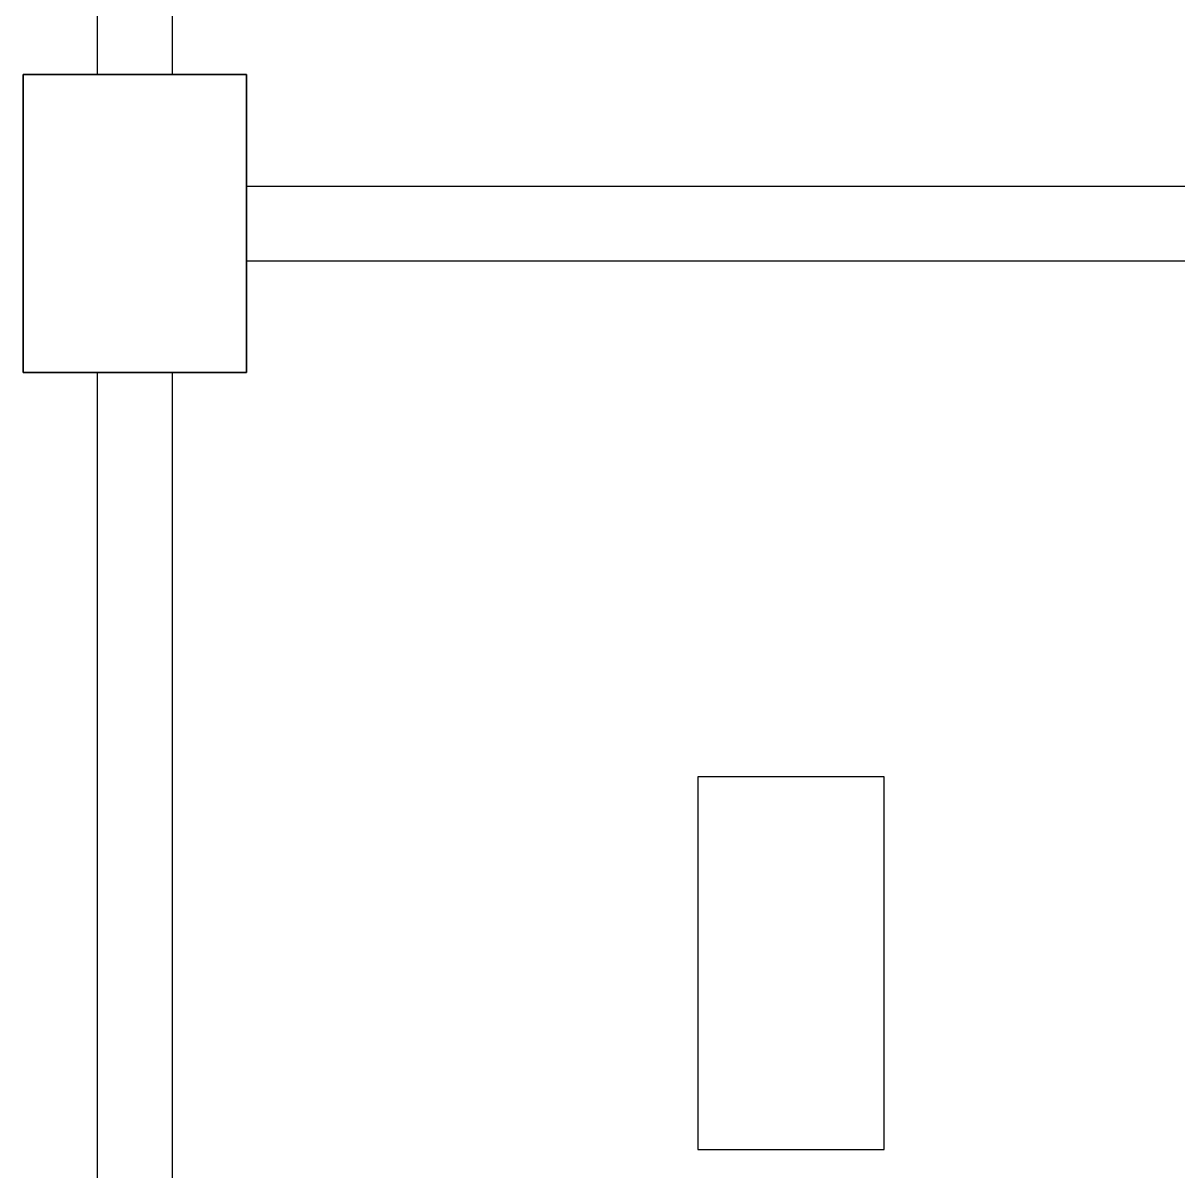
# Model space of a CAD drawing. Extents: x -19 to 297, y 0 to 420.
# Drawn here: x 224.67 to 232.42, y 332.91 to 340.61 of the extents above; entities that cross this region are included whole.
import ezdxf

# ---------------------------------------------------------------- set-up
doc = ezdxf.new("R2010")
doc.units = 0
doc.header["$MEASUREMENT"] = 0
doc.linetypes.add('K5LT_BASIC', pattern=[0])
doc.layers.add('Системный слой', color=7, linetype='Continuous')

# ---------------------------------------------------------------- blocks, each defined once
blk = doc.blocks.new('*U')
at = {"layer": 'Системный слой', "color": 5, "linetype": 'K5LT_BASIC'}
for p, q in [((226.1667, 340.2688), (224.6667, 340.2688)), ((224.6667, 340.2688), (224.6667, 338.2688)), ((226.1667, 340.2688), (224.6667, 340.2688)), ((224.6667, 340.2688), (224.6667, 338.2688)), ((226.1667, 338.2688), (226.1667, 340.2688)), ((226.1667, 338.2688), (226.1667, 340.2688)), ((224.6667, 338.2688), (226.1667, 338.2688)), ((224.6667, 338.2688), (226.1667, 338.2688)), ((230.4453, 335.5578), (229.1953, 335.5578)), ((229.1953, 335.5578), (229.1953, 333.0578)), ((230.4453, 333.0578), (230.4453, 335.5578)), ((229.1953, 333.0578), (230.4453, 333.0578))]:
    blk.add_line(p, q, dxfattribs=at)

msp = doc.modelspace()

# ---------------------------------------------------------------- linework, layer by layer
at = {"layer": 'Системный слой', "color": 5, "linetype": 'K5LT_BASIC'}
for p, q in [((225.1667, 340.2688), (225.1667, 345.7688)), ((225.6667, 345.7688), (225.6667, 340.2688)), ((224.6667, 340.2688), (226.1667, 340.2688)), ((224.6667, 340.2688), (224.6667, 338.2688)), ((224.6667, 338.2688), (224.6667, 340.2688)), ((224.6667, 340.2688), (226.1667, 340.2688)), ((224.6667, 340.2688), (226.1667, 340.2688)), ((224.6667, 340.2688), (224.6667, 338.2688)), ((224.6667, 338.2688), (224.6667, 340.2688)), ((224.6667, 340.2688), (226.1667, 340.2688)), ((224.6667, 340.2688), (226.1667, 340.2688)), ((224.6667, 340.2688), (224.6667, 338.2688)), ((224.6667, 338.2688), (224.6667, 340.2688)), ((224.6667, 340.2688), (226.1667, 340.2688)), ((226.1667, 340.2688), (225.1667, 340.2688)), ((226.1667, 340.2688), (225.1667, 340.2688)), ((226.1667, 340.2688), (225.1667, 340.2688)), ((226.1662, 339.769), (226.1667, 340.2688)), ((226.1662, 339.769), (226.1667, 340.2688)), ((226.1667, 340.2688), (226.1667, 338.2688)), ((226.1667, 338.2688), (226.1667, 340.2688)), ((226.1667, 338.2688), (226.1667, 340.2688)), ((226.1667, 340.2688), (226.1667, 338.2688)), ((226.1667, 338.2688), (226.1667, 340.2688)), ((226.1667, 340.2688), (226.1667, 338.2688)), ((226.1667, 338.2688), (226.1667, 340.2688)), ((226.1667, 338.2688), (226.1667, 340.2688)), ((226.1662, 339.519), (240.1662, 339.519)), ((226.1667, 339.5188), (226.1667, 338.7688)), ((226.1667, 339.5188), (226.1667, 338.7688)), ((226.1667, 339.5188), (226.1667, 338.7688)), ((226.1662, 339.019), (240.1662, 339.019)), ((226.1667, 338.2688), (224.6667, 338.2688)), ((224.6667, 338.2688), (226.1667, 338.2688)), ((226.1667, 338.2688), (224.6667, 338.2688)), ((224.6667, 338.2688), (226.1667, 338.2688)), ((226.1667, 338.2688), (224.6667, 338.2688)), ((224.6667, 338.2688), (226.1667, 338.2688)), ((225.1667, 332.7688), (225.1667, 338.2688)), ((225.6667, 338.2688), (225.6667, 332.7688))]:
    msp.add_line(p, q, dxfattribs=at)

# ---------------------------------------------------------------- block references
at = {"layer": 'Системный слой'}
msp.add_blockref('*U', (0, 0), dxfattribs=at)
msp.add_blockref('*U', (0, 0), dxfattribs=at)
msp.add_blockref('*U', (0, 0), dxfattribs=at)
msp.add_blockref('*U', (0, 0), dxfattribs=at)
msp.add_blockref('*U', (0, 0), dxfattribs=at)
msp.add_blockref('*U', (0, 0), dxfattribs=at)
msp.add_blockref('*U', (0, 0), dxfattribs=at)
msp.add_blockref('*U', (0, 0), dxfattribs=at)
msp.add_blockref('*U', (0, 0), dxfattribs=at)
msp.add_blockref('*U', (0, 0), dxfattribs=at)
msp.add_blockref('*U', (0, 0), dxfattribs=at)
msp.add_blockref('*U', (0, 0), dxfattribs=at)
msp.add_blockref('*U', (0, 0), dxfattribs=at)
msp.add_blockref('*U', (0, 0), dxfattribs=at)
msp.add_blockref('*U', (0, 0), dxfattribs=at)
msp.add_blockref('*U', (0, 0), dxfattribs=at)
msp.add_blockref('*U', (0, 0), dxfattribs=at)
msp.add_blockref('*U', (0, 0), dxfattribs=at)
msp.add_blockref('*U', (0, 0), dxfattribs=at)
msp.add_blockref('*U', (0, 0), dxfattribs=at)
msp.add_blockref('*U', (0, 0), dxfattribs=at)
msp.add_blockref('*U', (0, 0), dxfattribs=at)
msp.add_blockref('*U', (0, 0), dxfattribs=at)
msp.add_blockref('*U', (0, 0), dxfattribs=at)
msp.add_blockref('*U', (0, 0), dxfattribs=at)
msp.add_blockref('*U', (0, 0), dxfattribs=at)
msp.add_blockref('*U', (0, 0), dxfattribs=at)
msp.add_blockref('*U', (0, 0), dxfattribs=at)
msp.add_blockref('*U', (0, 0), dxfattribs=at)
msp.add_blockref('*U', (0, 0), dxfattribs=at)
msp.add_blockref('*U', (0, 0), dxfattribs=at)
msp.add_blockref('*U', (0, 0), dxfattribs=at)
msp.add_blockref('*U', (0, 0), dxfattribs=at)
msp.add_blockref('*U', (0, 0), dxfattribs=at)
msp.add_blockref('*U', (0, 0), dxfattribs=at)
msp.add_blockref('*U', (0, 0), dxfattribs=at)
msp.add_blockref('*U', (0, 0), dxfattribs=at)
msp.add_blockref('*U', (0, 0), dxfattribs=at)
msp.add_blockref('*U', (0, 0), dxfattribs=at)
msp.add_blockref('*U', (0, 0), dxfattribs=at)
msp.add_blockref('*U', (0, 0), dxfattribs=at)
msp.add_blockref('*U', (0, 0), dxfattribs=at)
msp.add_blockref('*U', (0, 0), dxfattribs=at)
msp.add_blockref('*U', (0, 0), dxfattribs=at)
msp.add_blockref('*U', (0, 0), dxfattribs=at)
msp.add_blockref('*U', (0, 0), dxfattribs=at)
msp.add_blockref('*U', (0, 0), dxfattribs=at)
msp.add_blockref('*U', (0, 0), dxfattribs=at)
msp.add_blockref('*U', (0, 0), dxfattribs=at)
msp.add_blockref('*U', (0, 0), dxfattribs=at)
msp.add_blockref('*U', (0, 0), dxfattribs=at)
msp.add_blockref('*U', (0, 0), dxfattribs=at)
msp.add_blockref('*U', (0, 0), dxfattribs=at)
msp.add_blockref('*U', (0, 0), dxfattribs=at)
msp.add_blockref('*U', (0, 0), dxfattribs=at)
msp.add_blockref('*U', (0, 0), dxfattribs=at)
msp.add_blockref('*U', (0, 0), dxfattribs=at)
msp.add_blockref('*U', (0, 0), dxfattribs=at)
msp.add_blockref('*U', (0, 0), dxfattribs=at)
msp.add_blockref('*U', (0, 0), dxfattribs=at)
msp.add_blockref('*U', (0, 0), dxfattribs=at)
msp.add_blockref('*U', (0, 0), dxfattribs=at)
msp.add_blockref('*U', (0, 0), dxfattribs=at)
msp.add_blockref('*U', (0, 0), dxfattribs=at)
msp.add_blockref('*U', (0, 0), dxfattribs=at)
msp.add_blockref('*U', (0, 0), dxfattribs=at)
msp.add_blockref('*U', (0, 0), dxfattribs=at)
msp.add_blockref('*U', (0, 0), dxfattribs=at)
msp.add_blockref('*U', (0, 0), dxfattribs=at)
msp.add_blockref('*U', (0, 0), dxfattribs=at)
msp.add_blockref('*U', (0, 0), dxfattribs=at)
msp.add_blockref('*U', (0, 0), dxfattribs=at)
msp.add_blockref('*U', (0, 0), dxfattribs=at)
msp.add_blockref('*U', (0, 0), dxfattribs=at)
msp.add_blockref('*U', (0, 0), dxfattribs=at)
msp.add_blockref('*U', (0, 0), dxfattribs=at)
msp.add_blockref('*U', (0, 0), dxfattribs=at)
msp.add_blockref('*U', (0, 0), dxfattribs=at)
msp.add_blockref('*U', (0, 0), dxfattribs=at)
msp.add_blockref('*U', (0, 0), dxfattribs=at)
msp.add_blockref('*U', (0, 0), dxfattribs=at)
msp.add_blockref('*U', (0, 0), dxfattribs=at)
msp.add_blockref('*U', (0, 0), dxfattribs=at)
msp.add_blockref('*U', (0, 0), dxfattribs=at)
msp.add_blockref('*U', (0, 0), dxfattribs=at)
msp.add_blockref('*U', (0, 0), dxfattribs=at)
msp.add_blockref('*U', (0, 0), dxfattribs=at)
msp.add_blockref('*U', (0, 0), dxfattribs=at)
msp.add_blockref('*U', (0, 0), dxfattribs=at)
msp.add_blockref('*U', (0, 0), dxfattribs=at)
msp.add_blockref('*U', (0, 0), dxfattribs=at)
msp.add_blockref('*U', (0, 0), dxfattribs=at)
msp.add_blockref('*U', (0, 0), dxfattribs=at)
msp.add_blockref('*U', (0, 0), dxfattribs=at)
msp.add_blockref('*U', (0, 0), dxfattribs=at)
msp.add_blockref('*U', (0, 0), dxfattribs=at)
msp.add_blockref('*U', (0, 0), dxfattribs=at)
msp.add_blockref('*U', (0, 0), dxfattribs=at)
msp.add_blockref('*U', (0, 0), dxfattribs=at)
msp.add_blockref('*U', (0, 0), dxfattribs=at)
msp.add_blockref('*U', (0, 0), dxfattribs=at)
msp.add_blockref('*U', (0, 0), dxfattribs=at)
msp.add_blockref('*U', (0, 0), dxfattribs=at)
msp.add_blockref('*U', (0, 0), dxfattribs=at)
msp.add_blockref('*U', (0, 0), dxfattribs=at)
msp.add_blockref('*U', (0, 0), dxfattribs=at)
msp.add_blockref('*U', (0, 0), dxfattribs=at)
msp.add_blockref('*U', (0, 0), dxfattribs=at)
msp.add_blockref('*U', (0, 0), dxfattribs=at)
msp.add_blockref('*U', (0, 0), dxfattribs=at)
msp.add_blockref('*U', (0, 0), dxfattribs=at)
msp.add_blockref('*U', (0, 0), dxfattribs=at)
msp.add_blockref('*U', (0, 0), dxfattribs=at)
msp.add_blockref('*U', (0, 0), dxfattribs=at)
msp.add_blockref('*U', (0, 0), dxfattribs=at)
msp.add_blockref('*U', (0, 0), dxfattribs=at)
msp.add_blockref('*U', (0, 0), dxfattribs=at)
msp.add_blockref('*U', (0, 0), dxfattribs=at)
msp.add_blockref('*U', (0, 0), dxfattribs=at)
msp.add_blockref('*U', (0, 0), dxfattribs=at)
msp.add_blockref('*U', (0, 0), dxfattribs=at)
msp.add_blockref('*U', (0, 0), dxfattribs=at)
msp.add_blockref('*U', (0, 0), dxfattribs=at)
msp.add_blockref('*U', (0, 0), dxfattribs=at)
msp.add_blockref('*U', (0, 0), dxfattribs=at)
msp.add_blockref('*U', (0, 0), dxfattribs=at)
msp.add_blockref('*U', (0, 0), dxfattribs=at)
msp.add_blockref('*U', (0, 0), dxfattribs=at)
msp.add_blockref('*U', (0, 0), dxfattribs=at)
msp.add_blockref('*U', (0, 0), dxfattribs=at)
msp.add_blockref('*U', (0, 0), dxfattribs=at)
msp.add_blockref('*U', (0, 0), dxfattribs=at)
msp.add_blockref('*U', (0, 0), dxfattribs=at)
msp.add_blockref('*U', (0, 0), dxfattribs=at)
msp.add_blockref('*U', (0, 0), dxfattribs=at)
msp.add_blockref('*U', (0, 0), dxfattribs=at)
msp.add_blockref('*U', (0, 0), dxfattribs=at)
msp.add_blockref('*U', (0, 0), dxfattribs=at)
msp.add_blockref('*U', (0, 0), dxfattribs=at)
msp.add_blockref('*U', (0, 0), dxfattribs=at)
msp.add_blockref('*U', (0, 0), dxfattribs=at)
msp.add_blockref('*U', (0, 0), dxfattribs=at)
msp.add_blockref('*U', (0, 0), dxfattribs=at)
msp.add_blockref('*U', (0, 0), dxfattribs=at)
msp.add_blockref('*U', (0, 0), dxfattribs=at)
msp.add_blockref('*U', (0, 0), dxfattribs=at)
msp.add_blockref('*U', (0, 0), dxfattribs=at)
msp.add_blockref('*U', (0, 0), dxfattribs=at)
msp.add_blockref('*U', (0, 0), dxfattribs=at)
msp.add_blockref('*U', (0, 0), dxfattribs=at)
msp.add_blockref('*U', (0, 0), dxfattribs=at)
msp.add_blockref('*U', (0, 0), dxfattribs=at)
msp.add_blockref('*U', (0, 0), dxfattribs=at)
msp.add_blockref('*U', (0, 0), dxfattribs=at)
msp.add_blockref('*U', (0, 0), dxfattribs=at)
msp.add_blockref('*U', (0, 0), dxfattribs=at)
msp.add_blockref('*U', (0, 0), dxfattribs=at)
msp.add_blockref('*U', (0, 0), dxfattribs=at)
msp.add_blockref('*U', (0, 0), dxfattribs=at)
msp.add_blockref('*U', (0, 0), dxfattribs=at)
msp.add_blockref('*U', (0, 0), dxfattribs=at)
msp.add_blockref('*U', (0, 0), dxfattribs=at)
msp.add_blockref('*U', (0, 0), dxfattribs=at)
msp.add_blockref('*U', (0, 0), dxfattribs=at)
msp.add_blockref('*U', (0, 0), dxfattribs=at)
msp.add_blockref('*U', (0, 0), dxfattribs=at)
msp.add_blockref('*U', (0, 0), dxfattribs=at)
msp.add_blockref('*U', (0, 0), dxfattribs=at)
msp.add_blockref('*U', (0, 0), dxfattribs=at)
msp.add_blockref('*U', (0, 0), dxfattribs=at)
msp.add_blockref('*U', (0, 0), dxfattribs=at)
msp.add_blockref('*U', (0, 0), dxfattribs=at)
msp.add_blockref('*U', (0, 0), dxfattribs=at)
msp.add_blockref('*U', (0, 0), dxfattribs=at)
msp.add_blockref('*U', (0, 0), dxfattribs=at)
msp.add_blockref('*U', (0, 0), dxfattribs=at)
msp.add_blockref('*U', (0, 0), dxfattribs=at)
msp.add_blockref('*U', (0, 0), dxfattribs=at)
msp.add_blockref('*U', (0, 0), dxfattribs=at)
msp.add_blockref('*U', (0, 0), dxfattribs=at)
msp.add_blockref('*U', (0, 0), dxfattribs=at)
msp.add_blockref('*U', (0, 0), dxfattribs=at)
msp.add_blockref('*U', (0, 0), dxfattribs=at)
msp.add_blockref('*U', (0, 0), dxfattribs=at)
msp.add_blockref('*U', (0, 0), dxfattribs=at)
msp.add_blockref('*U', (0, 0), dxfattribs=at)
msp.add_blockref('*U', (0, 0), dxfattribs=at)
msp.add_blockref('*U', (0, 0), dxfattribs=at)
msp.add_blockref('*U', (0, 0), dxfattribs=at)
msp.add_blockref('*U', (0, 0), dxfattribs=at)
msp.add_blockref('*U', (0, 0), dxfattribs=at)
msp.add_blockref('*U', (0, 0), dxfattribs=at)
msp.add_blockref('*U', (0, 0), dxfattribs=at)
msp.add_blockref('*U', (0, 0), dxfattribs=at)
msp.add_blockref('*U', (0, 0), dxfattribs=at)
msp.add_blockref('*U', (0, 0), dxfattribs=at)
msp.add_blockref('*U', (0, 0), dxfattribs=at)
msp.add_blockref('*U', (0, 0), dxfattribs=at)
msp.add_blockref('*U', (0, 0), dxfattribs=at)
msp.add_blockref('*U', (0, 0), dxfattribs=at)
msp.add_blockref('*U', (0, 0), dxfattribs=at)
msp.add_blockref('*U', (0, 0), dxfattribs=at)
msp.add_blockref('*U', (0, 0), dxfattribs=at)
msp.add_blockref('*U', (0, 0), dxfattribs=at)
msp.add_blockref('*U', (0, 0), dxfattribs=at)
msp.add_blockref('*U', (0, 0), dxfattribs=at)
msp.add_blockref('*U', (0, 0), dxfattribs=at)
msp.add_blockref('*U', (0, 0), dxfattribs=at)
msp.add_blockref('*U', (0, 0), dxfattribs=at)
msp.add_blockref('*U', (0, 0), dxfattribs=at)
msp.add_blockref('*U', (0, 0), dxfattribs=at)
msp.add_blockref('*U', (0, 0), dxfattribs=at)
msp.add_blockref('*U', (0, 0), dxfattribs=at)
msp.add_blockref('*U', (0, 0), dxfattribs=at)
msp.add_blockref('*U', (0, 0), dxfattribs=at)
msp.add_blockref('*U', (0, 0), dxfattribs=at)
msp.add_blockref('*U', (0, 0), dxfattribs=at)
msp.add_blockref('*U', (0, 0), dxfattribs=at)
msp.add_blockref('*U', (0, 0), dxfattribs=at)
msp.add_blockref('*U', (0, 0), dxfattribs=at)
msp.add_blockref('*U', (0, 0), dxfattribs=at)
msp.add_blockref('*U', (0, 0), dxfattribs=at)
msp.add_blockref('*U', (0, 0), dxfattribs=at)
msp.add_blockref('*U', (0, 0), dxfattribs=at)
msp.add_blockref('*U', (0, 0), dxfattribs=at)
msp.add_blockref('*U', (0, 0), dxfattribs=at)
msp.add_blockref('*U', (0, 0), dxfattribs=at)
msp.add_blockref('*U', (0, 0), dxfattribs=at)
msp.add_blockref('*U', (0, 0), dxfattribs=at)
msp.add_blockref('*U', (0, 0), dxfattribs=at)
msp.add_blockref('*U', (0, 0), dxfattribs=at)
msp.add_blockref('*U', (0, 0), dxfattribs=at)
msp.add_blockref('*U', (0, 0), dxfattribs=at)
msp.add_blockref('*U', (0, 0), dxfattribs=at)
msp.add_blockref('*U', (0, 0), dxfattribs=at)
msp.add_blockref('*U', (0, 0), dxfattribs=at)
msp.add_blockref('*U', (0, 0), dxfattribs=at)
msp.add_blockref('*U', (0, 0), dxfattribs=at)
msp.add_blockref('*U', (0, 0), dxfattribs=at)
msp.add_blockref('*U', (0, 0), dxfattribs=at)
msp.add_blockref('*U', (0, 0), dxfattribs=at)
msp.add_blockref('*U', (0, 0), dxfattribs=at)
msp.add_blockref('*U', (0, 0), dxfattribs=at)
msp.add_blockref('*U', (0, 0), dxfattribs=at)
msp.add_blockref('*U', (0, 0), dxfattribs=at)
msp.add_blockref('*U', (0, 0), dxfattribs=at)
msp.add_blockref('*U', (0, 0), dxfattribs=at)
msp.add_blockref('*U', (0, 0), dxfattribs=at)
msp.add_blockref('*U', (0, 0), dxfattribs=at)
msp.add_blockref('*U', (0, 0), dxfattribs=at)
msp.add_blockref('*U', (0, 0), dxfattribs=at)
msp.add_blockref('*U', (0, 0), dxfattribs=at)
msp.add_blockref('*U', (0, 0), dxfattribs=at)
msp.add_blockref('*U', (0, 0), dxfattribs=at)
msp.add_blockref('*U', (0, 0), dxfattribs=at)
msp.add_blockref('*U', (0, 0), dxfattribs=at)
msp.add_blockref('*U', (0, 0), dxfattribs=at)
msp.add_blockref('*U', (0, 0), dxfattribs=at)
msp.add_blockref('*U', (0, 0), dxfattribs=at)
msp.add_blockref('*U', (0, 0), dxfattribs=at)
msp.add_blockref('*U', (0, 0), dxfattribs=at)
msp.add_blockref('*U', (0, 0), dxfattribs=at)
msp.add_blockref('*U', (0, 0), dxfattribs=at)
msp.add_blockref('*U', (0, 0), dxfattribs=at)
msp.add_blockref('*U', (0, 0), dxfattribs=at)
msp.add_blockref('*U', (0, 0), dxfattribs=at)
msp.add_blockref('*U', (0, 0), dxfattribs=at)
msp.add_blockref('*U', (0, 0), dxfattribs=at)
msp.add_blockref('*U', (0, 0), dxfattribs=at)
msp.add_blockref('*U', (0, 0), dxfattribs=at)
msp.add_blockref('*U', (0, 0), dxfattribs=at)
msp.add_blockref('*U', (0, 0), dxfattribs=at)
msp.add_blockref('*U', (0, 0), dxfattribs=at)
msp.add_blockref('*U', (0, 0), dxfattribs=at)
msp.add_blockref('*U', (0, 0), dxfattribs=at)
msp.add_blockref('*U', (0, 0), dxfattribs=at)
msp.add_blockref('*U', (0, 0), dxfattribs=at)
msp.add_blockref('*U', (0, 0), dxfattribs=at)
msp.add_blockref('*U', (0, 0), dxfattribs=at)
msp.add_blockref('*U', (0, 0), dxfattribs=at)
msp.add_blockref('*U', (0, 0), dxfattribs=at)
msp.add_blockref('*U', (0, 0), dxfattribs=at)
msp.add_blockref('*U', (0, 0), dxfattribs=at)
msp.add_blockref('*U', (0, 0), dxfattribs=at)
msp.add_blockref('*U', (0, 0), dxfattribs=at)
msp.add_blockref('*U', (0, 0), dxfattribs=at)
msp.add_blockref('*U', (0, 0), dxfattribs=at)
msp.add_blockref('*U', (0, 0), dxfattribs=at)
msp.add_blockref('*U', (0, 0), dxfattribs=at)
msp.add_blockref('*U', (0, 0), dxfattribs=at)
msp.add_blockref('*U', (0, 0), dxfattribs=at)
msp.add_blockref('*U', (0, 0), dxfattribs=at)
msp.add_blockref('*U', (0, 0), dxfattribs=at)
msp.add_blockref('*U', (0, 0), dxfattribs=at)
msp.add_blockref('*U', (0, 0), dxfattribs=at)
msp.add_blockref('*U', (0, 0), dxfattribs=at)
msp.add_blockref('*U', (0, 0), dxfattribs=at)
msp.add_blockref('*U', (0, 0), dxfattribs=at)
msp.add_blockref('*U', (0, 0), dxfattribs=at)
msp.add_blockref('*U', (0, 0), dxfattribs=at)
msp.add_blockref('*U', (0, 0), dxfattribs=at)
msp.add_blockref('*U', (0, 0), dxfattribs=at)
msp.add_blockref('*U', (0, 0), dxfattribs=at)
msp.add_blockref('*U', (0, 0), dxfattribs=at)
msp.add_blockref('*U', (0, 0), dxfattribs=at)
msp.add_blockref('*U', (0, 0), dxfattribs=at)
msp.add_blockref('*U', (0, 0), dxfattribs=at)
msp.add_blockref('*U', (0, 0), dxfattribs=at)
msp.add_blockref('*U', (0, 0), dxfattribs=at)
msp.add_blockref('*U', (0, 0), dxfattribs=at)
msp.add_blockref('*U', (0, 0), dxfattribs=at)
msp.add_blockref('*U', (0, 0), dxfattribs=at)
msp.add_blockref('*U', (0, 0), dxfattribs=at)
msp.add_blockref('*U', (0, 0), dxfattribs=at)
msp.add_blockref('*U', (0, 0), dxfattribs=at)
msp.add_blockref('*U', (0, 0), dxfattribs=at)
msp.add_blockref('*U', (0, 0), dxfattribs=at)
msp.add_blockref('*U', (0, 0), dxfattribs=at)
msp.add_blockref('*U', (0, 0), dxfattribs=at)
msp.add_blockref('*U', (0, 0), dxfattribs=at)
msp.add_blockref('*U', (0, 0), dxfattribs=at)
msp.add_blockref('*U', (0, 0), dxfattribs=at)
msp.add_blockref('*U', (0, 0), dxfattribs=at)
msp.add_blockref('*U', (0, 0), dxfattribs=at)
msp.add_blockref('*U', (0, 0), dxfattribs=at)
msp.add_blockref('*U', (0, 0), dxfattribs=at)
msp.add_blockref('*U', (0, 0), dxfattribs=at)
msp.add_blockref('*U', (0, 0), dxfattribs=at)
msp.add_blockref('*U', (0, 0), dxfattribs=at)
msp.add_blockref('*U', (0, 0), dxfattribs=at)
msp.add_blockref('*U', (0, 0), dxfattribs=at)
msp.add_blockref('*U', (0, 0), dxfattribs=at)
msp.add_blockref('*U', (0, 0), dxfattribs=at)
msp.add_blockref('*U', (0, 0), dxfattribs=at)
msp.add_blockref('*U', (0, 0), dxfattribs=at)
msp.add_blockref('*U', (0, 0), dxfattribs=at)
msp.add_blockref('*U', (0, 0), dxfattribs=at)
msp.add_blockref('*U', (0, 0), dxfattribs=at)
msp.add_blockref('*U', (0, 0), dxfattribs=at)
msp.add_blockref('*U', (0, 0), dxfattribs=at)
msp.add_blockref('*U', (0, 0), dxfattribs=at)
msp.add_blockref('*U', (0, 0), dxfattribs=at)
msp.add_blockref('*U', (0, 0), dxfattribs=at)
msp.add_blockref('*U', (0, 0), dxfattribs=at)
msp.add_blockref('*U', (0, 0), dxfattribs=at)
msp.add_blockref('*U', (0, 0), dxfattribs=at)
msp.add_blockref('*U', (0, 0), dxfattribs=at)
msp.add_blockref('*U', (0, 0), dxfattribs=at)
msp.add_blockref('*U', (0, 0), dxfattribs=at)
msp.add_blockref('*U', (0, 0), dxfattribs=at)
msp.add_blockref('*U', (0, 0), dxfattribs=at)
msp.add_blockref('*U', (0, 0), dxfattribs=at)
msp.add_blockref('*U', (0, 0), dxfattribs=at)
msp.add_blockref('*U', (0, 0), dxfattribs=at)
msp.add_blockref('*U', (0, 0), dxfattribs=at)
msp.add_blockref('*U', (0, 0), dxfattribs=at)
msp.add_blockref('*U', (0, 0), dxfattribs=at)
msp.add_blockref('*U', (0, 0), dxfattribs=at)
msp.add_blockref('*U', (0, 0), dxfattribs=at)
msp.add_blockref('*U', (0, 0), dxfattribs=at)
msp.add_blockref('*U', (0, 0), dxfattribs=at)
msp.add_blockref('*U', (0, 0), dxfattribs=at)
msp.add_blockref('*U', (0, 0), dxfattribs=at)
msp.add_blockref('*U', (0, 0), dxfattribs=at)
msp.add_blockref('*U', (0, 0), dxfattribs=at)
msp.add_blockref('*U', (0, 0), dxfattribs=at)
msp.add_blockref('*U', (0, 0), dxfattribs=at)
msp.add_blockref('*U', (0, 0), dxfattribs=at)
msp.add_blockref('*U', (0, 0), dxfattribs=at)
msp.add_blockref('*U', (0, 0), dxfattribs=at)
msp.add_blockref('*U', (0, 0), dxfattribs=at)
msp.add_blockref('*U', (0, 0), dxfattribs=at)
msp.add_blockref('*U', (0, 0), dxfattribs=at)
msp.add_blockref('*U', (0, 0), dxfattribs=at)
msp.add_blockref('*U', (0, 0), dxfattribs=at)
msp.add_blockref('*U', (0, 0), dxfattribs=at)
msp.add_blockref('*U', (0, 0), dxfattribs=at)
msp.add_blockref('*U', (0, 0), dxfattribs=at)
msp.add_blockref('*U', (0, 0), dxfattribs=at)
msp.add_blockref('*U', (0, 0), dxfattribs=at)
msp.add_blockref('*U', (0, 0), dxfattribs=at)
msp.add_blockref('*U', (0, 0), dxfattribs=at)
msp.add_blockref('*U', (0, 0), dxfattribs=at)
msp.add_blockref('*U', (0, 0), dxfattribs=at)
msp.add_blockref('*U', (0, 0), dxfattribs=at)
msp.add_blockref('*U', (0, 0), dxfattribs=at)
msp.add_blockref('*U', (0, 0), dxfattribs=at)
msp.add_blockref('*U', (0, 0), dxfattribs=at)
msp.add_blockref('*U', (0, 0), dxfattribs=at)
msp.add_blockref('*U', (0, 0), dxfattribs=at)
msp.add_blockref('*U', (0, 0), dxfattribs=at)
msp.add_blockref('*U', (0, 0), dxfattribs=at)
msp.add_blockref('*U', (0, 0), dxfattribs=at)
msp.add_blockref('*U', (0, 0), dxfattribs=at)
msp.add_blockref('*U', (0, 0), dxfattribs=at)
msp.add_blockref('*U', (0, 0), dxfattribs=at)
msp.add_blockref('*U', (0, 0), dxfattribs=at)
msp.add_blockref('*U', (0, 0), dxfattribs=at)
msp.add_blockref('*U', (0, 0), dxfattribs=at)
msp.add_blockref('*U', (0, 0), dxfattribs=at)
msp.add_blockref('*U', (0, 0), dxfattribs=at)
msp.add_blockref('*U', (0, 0), dxfattribs=at)
msp.add_blockref('*U', (0, 0), dxfattribs=at)
msp.add_blockref('*U', (0, 0), dxfattribs=at)
msp.add_blockref('*U', (0, 0), dxfattribs=at)
msp.add_blockref('*U', (0, 0), dxfattribs=at)
msp.add_blockref('*U', (0, 0), dxfattribs=at)
msp.add_blockref('*U', (0, 0), dxfattribs=at)
msp.add_blockref('*U', (0, 0), dxfattribs=at)
msp.add_blockref('*U', (0, 0), dxfattribs=at)
msp.add_blockref('*U', (0, 0), dxfattribs=at)
msp.add_blockref('*U', (0, 0), dxfattribs=at)
msp.add_blockref('*U', (0, 0), dxfattribs=at)
msp.add_blockref('*U', (0, 0), dxfattribs=at)
msp.add_blockref('*U', (0, 0), dxfattribs=at)
msp.add_blockref('*U', (0, 0), dxfattribs=at)
msp.add_blockref('*U', (0, 0), dxfattribs=at)
msp.add_blockref('*U', (0, 0), dxfattribs=at)
msp.add_blockref('*U', (0, 0), dxfattribs=at)
msp.add_blockref('*U', (0, 0), dxfattribs=at)
msp.add_blockref('*U', (0, 0), dxfattribs=at)
msp.add_blockref('*U', (0, 0), dxfattribs=at)
msp.add_blockref('*U', (0, 0), dxfattribs=at)
msp.add_blockref('*U', (0, 0), dxfattribs=at)
msp.add_blockref('*U', (0, 0), dxfattribs=at)
msp.add_blockref('*U', (0, 0), dxfattribs=at)
msp.add_blockref('*U', (0, 0), dxfattribs=at)
msp.add_blockref('*U', (0, 0), dxfattribs=at)
msp.add_blockref('*U', (0, 0), dxfattribs=at)
msp.add_blockref('*U', (0, 0), dxfattribs=at)
msp.add_blockref('*U', (0, 0), dxfattribs=at)
msp.add_blockref('*U', (0, 0), dxfattribs=at)
msp.add_blockref('*U', (0, 0), dxfattribs=at)
msp.add_blockref('*U', (0, 0), dxfattribs=at)
msp.add_blockref('*U', (0, 0), dxfattribs=at)
msp.add_blockref('*U', (0, 0), dxfattribs=at)
msp.add_blockref('*U', (0, 0), dxfattribs=at)
msp.add_blockref('*U', (0, 0), dxfattribs=at)
msp.add_blockref('*U', (0, 0), dxfattribs=at)
msp.add_blockref('*U', (0, 0), dxfattribs=at)
msp.add_blockref('*U', (0, 0), dxfattribs=at)
msp.add_blockref('*U', (0, 0), dxfattribs=at)
msp.add_blockref('*U', (0, 0), dxfattribs=at)
msp.add_blockref('*U', (0, 0), dxfattribs=at)
msp.add_blockref('*U', (0, 0), dxfattribs=at)
msp.add_blockref('*U', (0, 0), dxfattribs=at)
msp.add_blockref('*U', (0, 0), dxfattribs=at)
msp.add_blockref('*U', (0, 0), dxfattribs=at)
msp.add_blockref('*U', (0, 0), dxfattribs=at)
msp.add_blockref('*U', (0, 0), dxfattribs=at)

doc.saveas('drawing.dxf')
